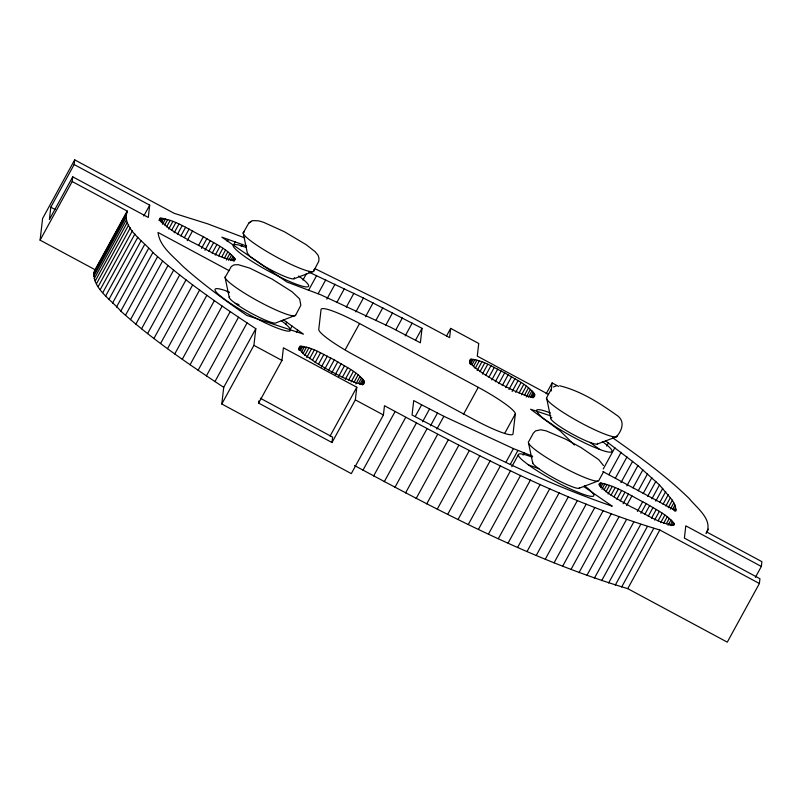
<?xml version="1.0" encoding="UTF-8"?>
<svg xmlns="http://www.w3.org/2000/svg" width="802" height="802" viewBox="0 0 802 802"><rect width="100%" height="100%" fill="white"/><g stroke="black" fill="none" stroke-linecap="round" stroke-linejoin="round"><path stroke-width="1.2" d="M605.53 440.799L637.921 465.601L659.485 484.959L672.357 500.237L674.953 505.09L676.066 510.914L602.833 471.556M706.542 532.849C713.048 519.445 696.637 507.846 689.279 498.603C665.941 475.807 639.415 456.619 612.798 437.882M354.494 465.541C442.433 512.799 531.726 559.916 627.735 588.638L727.284 642.151L759.384 583.515L659.835 530.002C563.064 501.019 473.08 453.441 384.479 405.732L383.406 414.975L351.306 473.611L221.793 403.997L223.718 387.336C188.079 363.827 152.631 339.677 120.791 311.116C112.16 300.499 88.661 285.833 95.318 269.843L40.1 240.159L42.596 218.485L74.696 159.849L174.245 213.362L207.598 223.808L244.71 237.893M74.155 164.54L50.807 207.187L49.393 219.477L72.741 176.821L148.29 217.432L149.703 205.152L74.155 164.54L74.696 159.849M40.1 240.159L72.2 181.523L72.741 176.821M235.116 259.196L234.605 260.159C218.916 258.695 205.322 248.209 191.337 241.723C180.45 234.996 167.428 229.643 159.598 219.217L160.109 218.254C175.798 219.718 189.392 230.204 203.377 236.69C214.264 243.417 227.287 248.77 235.116 259.196L233.923 261.362M221.793 403.997L253.903 345.351L255.818 328.7C220.189 305.191 184.731 281.031 152.901 252.48C144.27 241.863 120.771 227.187 127.418 211.197L72.2 181.523M258.615 403.085L281.963 360.439L283.417 347.797L356.81 387.246L355.346 399.887L331.998 442.534L258.615 403.085L258.866 400.92M331.998 442.534L332.63 437.12L260.329 398.253M364.319 381.692L364.108 383.506L363.226 384.258L357.131 383.236L343.136 377.572L329.361 370.564L316.018 362.735L303.667 353.983L299.477 349.381L299.818 346.404C312.158 346.554 323.306 354.835 334.314 359.827C344.499 366.424 357.481 371.376 364.319 381.692L362.534 384.95M308.75 272.038L363.446 298.033L422.032 328.329L420.368 342.785L390.223 327.056L320.68 294.755L286.905 282.003L221.833 237.161L246.655 246.024M548.478 394.383L477.28 356.118L478.734 343.467L450.674 328.389L449.611 337.632L385.822 303.527L314.615 268.5M515.315 413.962L513.029 433.822A42.947 5.905 28.7 0 1 474.533 419.847L355.817 356.028A42.947 5.905 28.7 0 1 318.765 329.401L321.051 309.532A42.947 5.905 28.7 0 1 359.557 323.517L478.273 387.336A42.947 5.905 28.7 0 1 515.315 413.962L504.618 433.501M534.723 394.664L534.523 396.469L533.631 397.231L527.546 396.198L513.551 390.544L499.766 383.536L483.456 373.782L474.082 366.945L469.892 362.354L470.233 359.376C482.563 359.527 493.711 367.807 504.729 372.79C514.904 379.396 527.886 384.348 534.723 394.664L532.949 397.922M551.195 390.965L552.127 382.925L558.603 386.404M759.384 583.515L759.935 578.733L684.387 538.122L685.8 525.841L761.349 566.453L755.374 577.37M761.349 566.453L761.9 561.671L706.773 532.047L707.735 530.673M94.315 271.196L126.425 212.55M93.714 272.76L127.418 211.197M93.493 274.535L125.593 215.888M93.664 276.52L125.764 217.873M94.215 278.705L126.325 220.059M95.167 281.091L127.267 222.455M96.501 283.687L128.601 225.041M98.225 286.474L130.325 227.828M100.32 289.452L132.43 230.806M143.758 216.009L149.703 205.152M102.806 292.62L134.906 233.973M105.663 295.968L137.774 237.322M108.902 299.497L141.002 240.861M112.501 303.196L144.611 244.56M158.926 220.43L160.109 218.254M159.738 220.259L160.931 218.084M160.33 221.392L162.114 218.134M161.272 222.735L163.648 218.395M116.47 307.076L148.57 248.44M162.535 224.289L165.513 218.856M164.711 224.961L167.688 219.537M166.575 226.916L170.144 220.4M120.791 311.116L152.901 252.48M168.701 229.061L172.861 221.462M171.638 230.294L175.798 222.695M125.473 315.316L157.573 256.67M174.174 232.77L178.936 224.079M130.495 319.667L162.595 261.021M177.453 234.304L182.214 225.613M180.851 235.958L185.613 227.277M135.859 324.168L167.969 265.522M184.32 237.723L189.082 229.041M187.237 240.66L192.58 230.886M141.553 328.81L173.663 270.164M147.578 333.582L179.688 274.946M198.625 245.372L203.377 236.69M201.523 248.379L206.876 238.605M153.914 338.494L186.024 279.848M204.971 250.334L210.325 240.56M208.921 251.216L213.683 242.525M160.57 343.517L192.67 284.88M212.159 253.181L216.911 244.5M215.227 255.126L219.979 246.435M167.518 348.669L199.618 290.023M218.685 255.928L222.846 248.329M227.267 241.522L228.43 239.387M221.903 256.66L225.472 250.144M224.269 258.384L227.838 251.868M233.552 245.011L235.307 241.813M174.756 353.923L206.856 295.276M226.334 259.988L229.903 253.472M228.68 260.379L231.648 254.946M230.685 260.61L233.061 256.269M232.329 260.68L234.114 257.432M233.613 260.58L234.806 258.404M241.272 246.555L242.435 244.42M182.275 359.276L214.375 300.64M190.064 364.73L222.164 306.093M198.114 370.263L230.214 311.627M206.415 375.887L238.515 317.251M214.946 381.582L247.056 322.935M223.718 387.336L255.818 328.7M302.955 280.048L306.454 273.652M285.532 324.319L286.705 322.193L283.327 319.667M308.439 290.545L316.61 275.617M295.597 315.286L300.84 305.271L299.647 298.966L292.149 291.808L272.058 279.076L249.693 268.109L238.184 264.66L234.024 264.871L231.327 266.475L225.723 276.279A40.16 5.524 28.7 0 0 255.617 299.697A40.16 5.524 28.7 0 0 295.597 315.286L276.279 322.735A26.777 3.679 28.7 0 1 258.434 316.96L252.57 313.953A26.777 3.679 28.7 0 1 236.51 304.219L232.791 301.412A26.777 3.679 28.7 0 1 229.693 296.73M289.702 330.354L292.038 326.083L286.705 322.193M296.479 332.208L297.642 330.073L292.038 326.083M318.153 293.712L325.742 279.848M298.635 348.579L299.818 346.404M298.675 349.391L300.459 346.133M326.835 299.136L335.005 284.209M299.086 350.414L301.462 346.073M300.439 350.564L302.815 346.223M301.552 352.018L304.519 346.584M302.976 353.672L306.544 347.156M304.7 355.537L308.87 347.928M306.705 357.582L311.457 348.9M336.8 302.555L344.379 288.7M309.532 358.725L314.294 350.043M312.569 360.038L317.331 351.356M315.186 362.594L320.539 352.82M346.284 307.166L353.872 293.311M318.534 364.188L323.878 354.414M321.371 366.985L327.316 356.128M355.857 311.888L363.446 298.033M324.87 368.8L330.815 357.943M328.369 370.684L334.314 359.827M331.848 372.619L337.792 361.762M345.291 349.582L359.557 323.517M365.512 316.72L373.1 302.855M335.256 374.584L341.201 363.727M338.564 376.559L344.509 365.702M342.304 377.431L347.657 367.657M375.807 320.579L382.815 307.778M345.281 379.346L350.624 369.572M348.619 380.118L353.381 371.426M351.126 381.892L355.877 373.201M353.933 382.474L358.093 374.865M385.572 325.592L392.579 312.8M355.847 384.018L360.008 376.409M358.614 383.246L361.592 377.812M330.053 436.118L356.81 387.246M359.847 384.489L362.825 379.055M361.321 384.469L363.697 380.128M362.414 384.268L364.198 381.01M395.957 329.632L402.383 317.903M405.2 335.878L412.198 323.086M415.606 340.058L422.032 328.329M362.975 470.213L395.075 411.576M446.513 335.988L450.674 328.389M373.612 476.007L405.712 417.361M415.225 416.539L421.651 404.81L443.857 416.308L513.41 448.599L532.698 456.228M384.258 481.731L416.368 423.095M422.564 421.762L429.571 408.97M394.915 487.385L427.015 428.749M430.463 425.852L437.471 413.05M469.671 361.271L470.864 359.095M469.491 363.386L471.867 359.035M470.253 364.619L473.23 359.196M436.859 429.1L443.857 416.308M471.957 364.98L474.934 359.557M473.391 366.644L476.949 360.128M405.551 492.969L437.651 434.333M475.115 368.499L479.275 360.9M477.11 370.554L481.862 361.862M479.937 371.697L484.699 363.005M482.383 374.093L487.736 364.319M416.158 498.473L448.268 439.827M463.406 414.484L478.273 387.336M485.591 375.557L490.944 365.782M488.939 377.161L494.293 367.386M491.786 379.958L497.731 369.1M426.734 503.877L458.834 445.24M495.275 381.772L501.22 370.905M498.784 383.657L504.729 372.79M502.263 385.592L508.207 374.734M437.24 509.19L469.35 450.554M505.671 387.556L511.616 376.699M508.969 389.531L514.914 378.674M512.127 391.486L518.072 380.629M447.686 514.393L479.796 455.757M515.686 392.318L521.039 382.544M519.034 393.09L523.786 384.399M521.531 394.855L526.282 386.173M524.338 395.436L528.508 387.837M458.042 519.485L490.152 460.849M526.252 396.98L530.413 389.381M528.428 397.301L531.997 390.785M530.262 397.451L533.23 392.028M531.726 397.441L534.102 393.09M532.819 397.241L534.603 393.982M468.308 524.458L500.408 465.822M505.821 462.463L513.41 448.599M546.142 393.852L552.127 382.925M550.723 418.053L546.583 397.782L551.255 389.251M510.333 464.328L517.922 450.463M511.806 466.724L518.343 454.774M478.463 529.31L510.563 470.664M523.084 455.125L524.247 453M488.488 534.022L520.588 475.375M498.373 538.593L530.473 479.957M508.107 543.024L540.207 484.388M517.681 547.305L549.781 488.669M527.074 551.435L559.174 492.789M536.277 555.395L568.377 496.759M606.673 446.082L608.427 442.884M545.28 559.194L577.38 500.548M603.244 468.99L614.913 447.666M603.665 471.636L598.994 480.157A40.16 5.524 28.7 0 1 561.129 466.142A40.16 5.524 28.7 0 1 528.658 441.702L533.33 433.17L535.515 430.905L540.658 429.772L546.012 430.814L565.57 439.105L581.099 447.596L598.713 459.646L603.465 465.561M554.062 562.814L586.172 504.177M599.114 485.21L600.307 483.035C616.959 485.912 631.314 496.258 646.242 503.546C655.926 509.751 667.625 514.643 674.492 524.137L673.971 525.109C658.282 523.646 644.698 513.15 630.713 506.674C619.826 499.937 606.803 494.583 598.974 484.167L600.307 483.035M599.706 486.333L601.49 483.075M600.638 487.686L603.024 483.335M608.858 474.714L621.119 452.328M601.911 489.24L604.888 483.806M604.086 489.912L607.064 484.478M562.623 566.262L594.733 507.626M605.951 491.867L609.52 485.35M615.345 478.203L627.024 456.879M608.076 494.012L612.237 486.403M611.014 495.235L615.174 487.636M570.954 569.53L603.054 510.884M620.948 482.634L632.628 461.31M614.142 496.628L618.302 489.03M616.828 499.245L621.59 490.563M579.024 572.608L611.134 513.972M626.833 485.862L637.921 465.601M620.227 500.909L624.979 492.217M623.104 503.756L628.447 493.982M632.978 487.897L642.893 469.772M586.843 575.495L618.943 516.859M626.603 505.611L631.956 495.837M638.212 490.854L647.545 473.792M594.382 578.192L626.492 519.556M643.114 493.661L651.866 477.671M637.4 511.405L642.753 501.631M647.675 496.318L655.846 481.39M601.65 580.688L633.76 522.052M640.898 513.32L646.242 503.546M651.896 498.814L659.485 484.959M644.938 514.192L649.69 505.501M608.628 582.984L640.738 524.348M655.775 501.15L662.773 488.358M648.297 516.167L653.059 507.476M659.876 502.252L665.71 491.596M651.525 518.132L656.287 509.44M615.304 585.079L647.414 526.443M663.033 504.247L668.287 494.654M654.592 520.067L659.354 511.385M665.83 506.062L670.502 497.541M621.68 586.964L653.78 528.328M658.051 520.879L662.211 513.27M668.266 507.706L672.357 500.237M660.678 522.693L664.848 515.084M670.332 509.16L673.84 502.754M627.735 588.638L659.835 530.002M663.635 523.325L667.204 516.809M672.617 509.35L674.953 505.09M666.302 523.846L669.269 518.423M673.941 510.423L675.695 507.225M674.893 511.305L676.066 509.17M668.046 525.32L671.023 519.896M670.051 525.561L672.437 521.22M671.705 525.631L673.49 522.373M672.988 525.521L674.181 523.355M705.93 533.44L708.306 529.099M294.224 278.695L313.522 271.367L318.755 261.362L319.006 258.274L318.093 255.307L315.196 251.748L306.163 244.67L284.319 231.698L263.387 222.224L258.715 220.851L252.65 220.58L248.8 223.096L243.186 232.901L247.337 253.061L250.144 256.58L263.407 265.642A26.777 3.679 28.7 0 0 294.284 277.682M248.8 223.096L251.206 221.192M553.44 386.985L556.568 385.762M578.874 488.348L597.801 481.09M597.31 444.057L616.457 436.789C622.723 429.611 625.319 420.178 615.876 414.634C598.773 402.444 580.197 390.795 559.636 385.762M550.954 415.937L530.583 409.21L560.327 431.095L574.422 445M236.51 304.219L238.836 305.021M528.338 464.799L538.894 468.719M235.297 303.296L238.795 304.62M245.913 247.337L238.645 244.951L234.645 244.42L233.121 245.332A42.947 5.905 28.7 0 0 269.953 271.878L279.758 276.931A42.947 5.905 28.7 0 0 304.068 280.179L298.665 275.988M229.422 292.199L226.745 291.116A42.947 5.905 28.7 0 0 219.608 295.377L225.412 299.898A42.947 5.905 28.7 0 0 251.848 316.098L261.652 321.151A42.947 5.905 28.7 0 0 290.555 330.223L289.512 327.928A42.947 5.905 28.7 0 0 281.261 320.68M421.651 404.81L413.722 400.579L412.058 415.025C476.849 449.361 542.784 482.333 612.257 506.202L583.515 486.393M229.061 270.635L158.024 232.45C159.668 246.655 173.062 255.968 182.214 265.693C202.375 283.918 224.43 299.908 246.725 315.387L303.497 334.153L297.642 330.073M50.807 207.187L55.127 209.512M253.903 345.351L281.963 360.439M355.346 399.887L383.406 414.975M590.011 442.393L599.696 449.441M227.307 291.347L229.242 292.75M602.362 441.501L607.395 445.411A42.947 5.905 28.7 0 1 600.257 449.671L592.287 446.443A42.947 5.905 28.7 0 1 554.523 426.113C548.378 421.311 540.037 417.822 536.448 410.564A42.947 5.905 28.7 0 1 550.282 412.93M528.578 443.225L532.718 463.105M225.091 277.512L229.272 297.552M597.731 443.235A26.777 3.679 28.7 0 1 592.227 443.215L587.886 441.611A26.777 3.679 28.7 0 1 560.197 426.774A26.777 3.679 28.7 0 1 551.886 417.642M532.177 457.14A42.947 5.905 28.7 0 0 522.934 460.609L528.749 465.12A42.947 5.905 28.7 0 0 574.182 490.664L582.162 493.892A42.947 5.905 28.7 0 0 592.838 493.15L589.29 489.621A42.947 5.905 28.7 0 0 584.588 485.912M579.666 487.726A26.777 3.679 28.7 0 1 573.139 487.095L568.548 485.31A26.777 3.679 28.7 0 1 540.939 470.203L536.939 467.295A26.777 3.679 28.7 0 1 532.779 462.092M313.602 269.843A40.16 5.524 28.7 0 1 275.968 256.73A40.16 5.524 28.7 0 1 244.379 231.978M617.089 435.556A40.16 5.524 28.7 0 1 581.49 423.155A40.16 5.524 28.7 0 1 546.583 397.782"/></g></svg>
